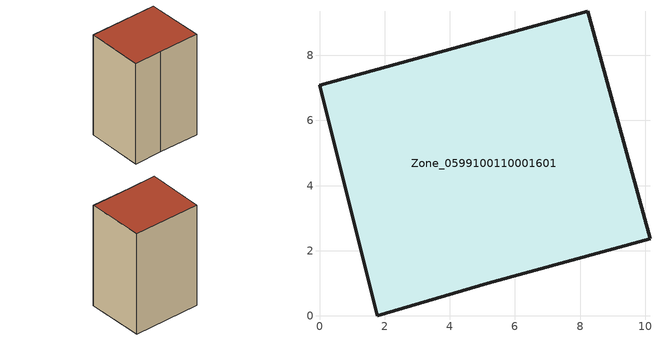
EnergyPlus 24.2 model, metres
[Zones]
Zone_0599100110001601
 floor ground (C_G): 5.16,0.99 1.77,0 0,7.08 8.23,9.36 10.15,2.36 z0
 wall outside (C_F): 8.23,9.36 0,7.08 1.77,0 5.16,0.99 10.15,2.36 8.23,9.36 z0:13.1
 roof outside (C_R): 10.15,2.36 8.23,9.36 0,7.08 1.77,0 5.16,0.99 z13.1
[BUILDING]
Pand.0599100110001601: North Axis=0; Terrain=City; Loads Convergence Tolerance Value=0.04; Temperature Convergence Tolerance Value=0.4; Solar Distribution=FullExterior; Maximum Number of Warmup Days=25; Minimum Number of Warmup Days=1
[Site:Location]
Rotterdam.The.Hague.AP_ZH_NLD Design_Conditions: Latitude=51.96; Longitude=4.45; Time Zone=1; Elevation=-4.5
[SITE:GROUNDTEMPERATURE:BUILDINGSURFACE]
18, 18, 18, 18, 18, 18, 18, 18, 18, 18, 18, 18
[MATERIAL] Thermal Absorptance=0.9; Solar Absorptance=0.7; Visible Absorptance=0.7
Name | Roughness | Thickness | Conductivity | Density | Specific Heat
G.TI.2015-2018 | MediumSmooth | 0.15 | 0.0428571 | 540 | 1210
F.TI.2015-2018 | Rough | 0.3 | 0.0666667 | 1920 | 840
R.TI.2015-2018 | MediumRough | 0.2 | 0.0333333 | 1500 | 1000
[CONSTRUCTION]
C_G: G.TI.2015-2018
C_F: F.TI.2015-2018
C_R: R.TI.2015-2018
[ZONE]
Zone_0599100110001601: Type=1; Multiplier=1; Ceiling Height=Autocalculate; Volume=Autocalculate; Floor Area=autocalculate; Part of Total Floor Area=Yes
[ZONEINFILTRATION:DESIGNFLOWRATE]
Infil_Zone_0599100110001601: Zone or ZoneList or Space or SpaceList=Zone_0599100110001601; Schedule=AlwaysOn; Design Flow Rate Calculation Method=Flow/Area; Flow Rate per Floor Area=0.0015; Constant Term Coefficient=1; Temperature Term Coefficient=0; Velocity Term Coefficient=0; Velocity Squared Term Coefficient=0
[HVACTEMPLATE:ZONE:IDEALLOADSAIRSYSTEM]
Zone_0599100110001601: Maximum Heating Supply Air Temperature=50; Minimum Cooling Supply Air Temperature=13; Maximum Heating Supply Air Humidity Ratio=0.0156; Minimum Cooling Supply Air Humidity Ratio=0.0077; Heating Limit=NoLimit; Cooling Limit=NoLimit; Dehumidification Control Type=ConstantSensibleHeatRatio; Cooling Sensible Heat Ratio=0.7; Dehumidification Setpoint=60; Humidification Control Type=None; Humidification Setpoint=30; Outdoor Air Method=None; Outdoor Air Flow Rate per Person=0.00944; Outdoor Air Flow Rate per Zone Floor Area=0; Outdoor Air Flow Rate per Zone=0; Demand Controlled Ventilation Type=None; Outdoor Air Economizer Type=NoEconomizer; Heat Recovery Type=None; Sensible Heat Recovery Effectiveness=0.7; Latent Heat Recovery Effectiveness=0.65
[ZONECONTROL:THERMOSTAT]
ThermostatControl_Zone_0599100110001601: Zone or ZoneList=Zone_0599100110001601; Control Type Schedule=DualSetpointControlType; Control 1=Thermostat_Zone_0599100110001601; Temperature Difference Between Cutout And Setpoint=0
[THERMOSTATSETPOINT:DUALSETPOINT]
Thermostat_Zone_0599100110001601: Heating Setpoint Temperature Schedule=HeatingSetpoint_Zone_0599100110001601; Cooling Setpoint Temperature Schedule=CoolingSetpoint_Zone_0599100110001601
[SCHEDULE:COMPACT]
HeatingSetpoint_Zone_0599100110001601: Through: 12/31, For: AllDays, Until: 24:00, 21
CoolingSetpoint_Zone_0599100110001601: Through: 12/31, For: AllDays, Until: 24:00, 24
DualSetpointControlType: Through: 12/31, For: AllDays, Until: 24:00, 4
AlwaysOn: Through: 12/31, For: AllDays, Until: 24:00, 1
